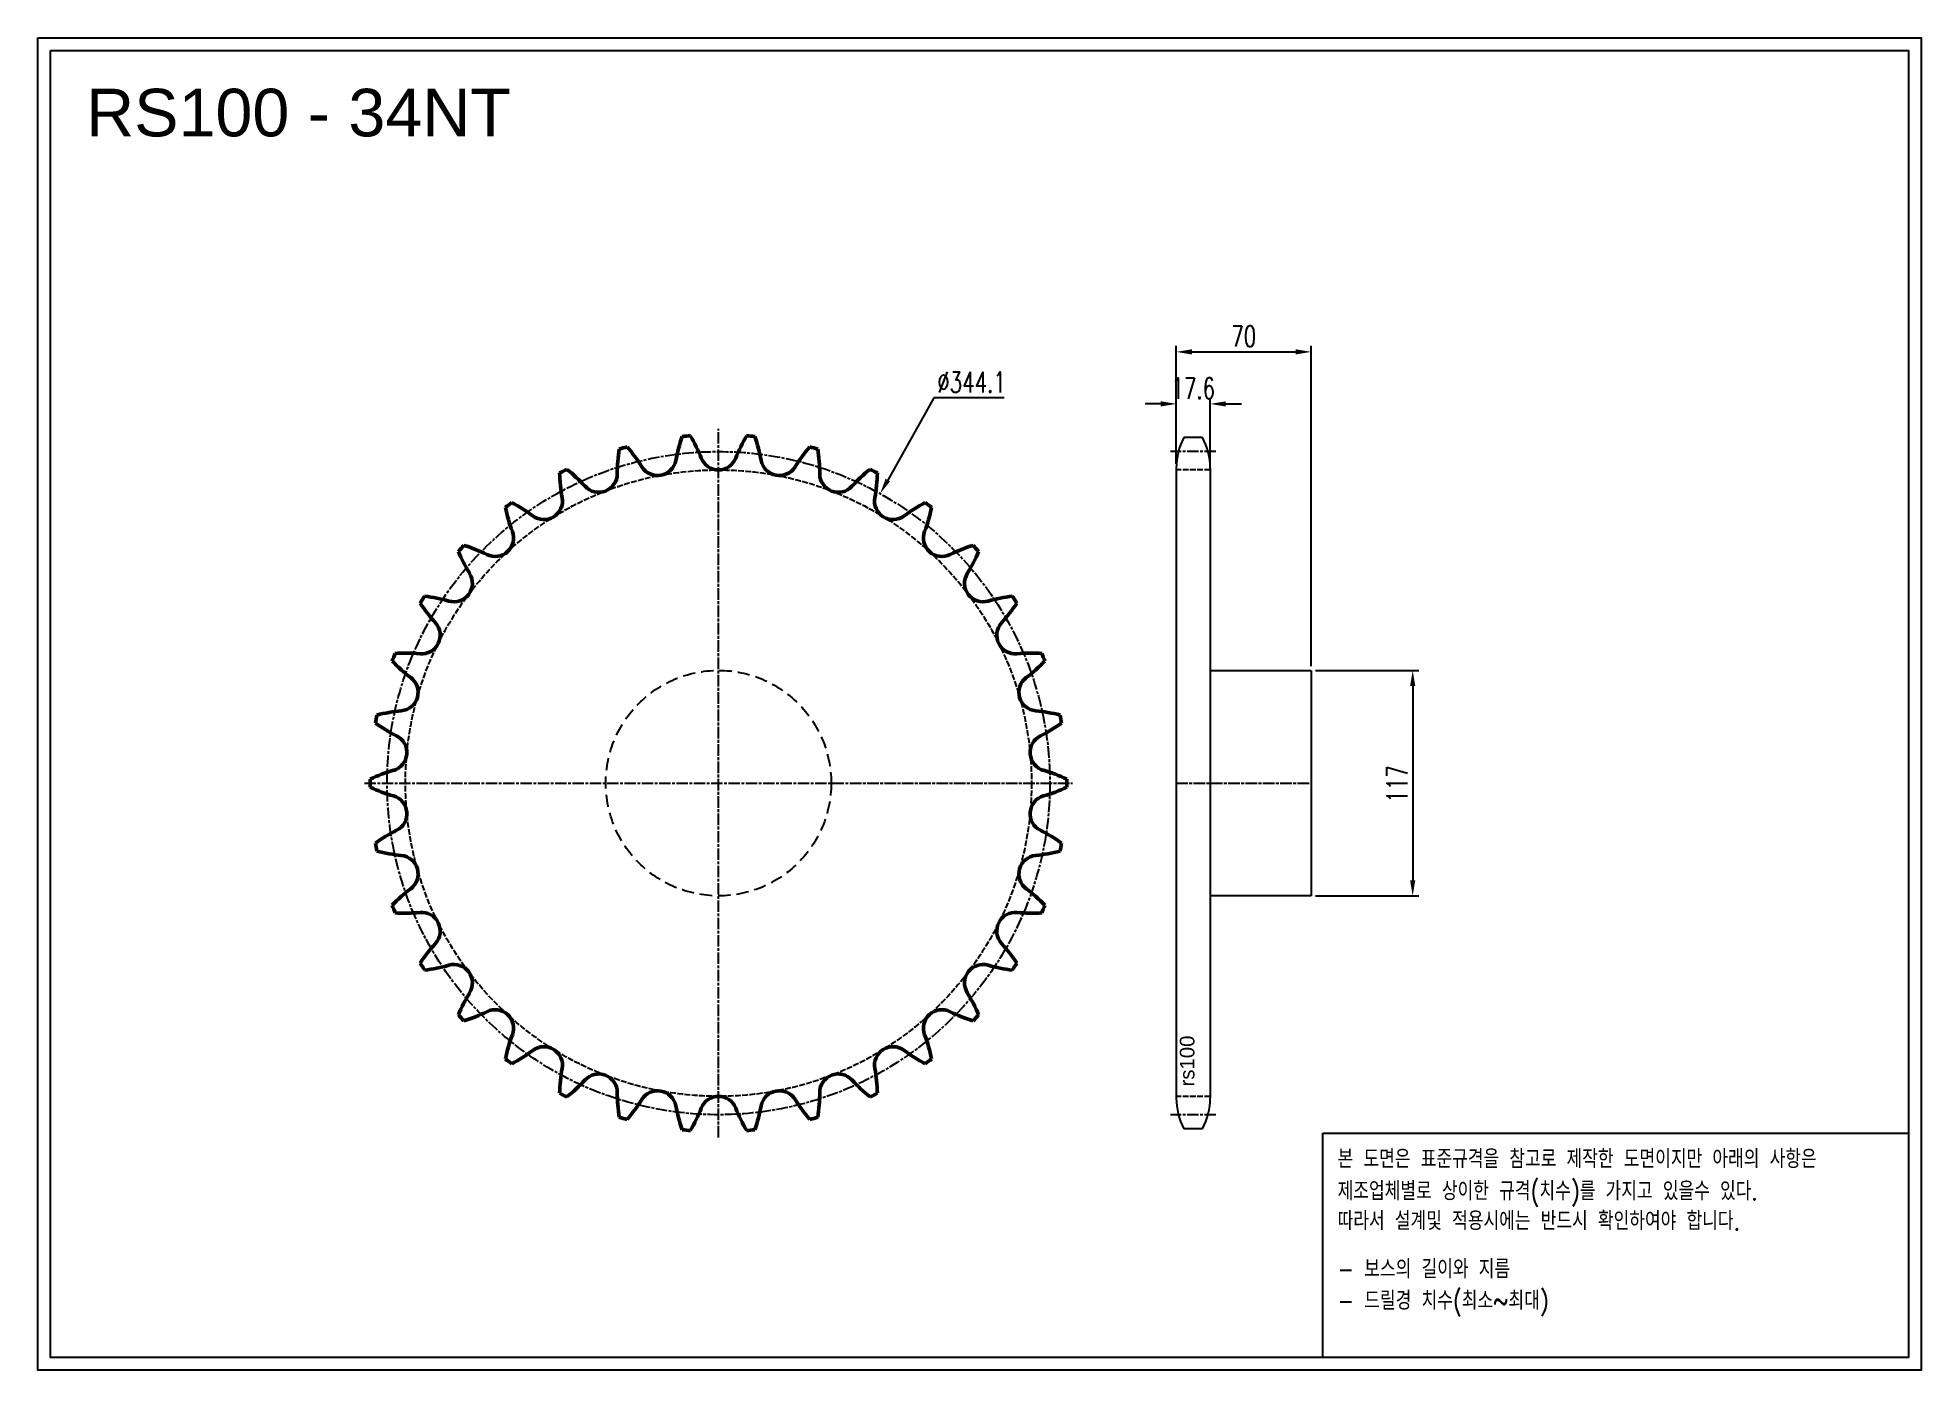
# Model space of a CAD drawing. Header units: millimetres. Extents: x -17088 to -16110, y 17237 to 17928.
import ezdxf

# ---------------------------------------------------------------- set-up
doc = ezdxf.new("R2010")
doc.units = ezdxf.units.MM
for name, pattern in [('AM_ISO02W050', [7.5, 6, -1.5]), ('AM_ISO02W050x2', [3.75, 3, -0.75]), ('AM_ISO08W050', [18, 12, -1.5, 3, -1.5]), ('AM_ISO08W050x2', [9, 6, -0.75, 1.5, -0.75]), ('HIDDEN', [9.525, 6.35, -3.175])]:
    doc.linetypes.add(name, pattern=pattern)
for name, color, linetype, lineweight in [('AM_0N', 7, 'Continuous', 50), ('AM_3N', 6, 'AM_ISO02W050', 25), ('AM_7', 4, 'AM_ISO08W050', 25), ('AM_7N', 4, 'AM_ISO08W050', 25)]:
    doc.layers.add(name, color=color, linetype=linetype, lineweight=lineweight)
doc.layers.add('HL', color=2, linetype='HIDDEN')
doc.layers.add('S-DIM', color=7, linetype='Continuous')
doc.styles.add('HAN', font='ROMANS.shx', dxfattribs={"width": 0.7, "bigfont": 'whgtxt.shx'})
doc.styles.add('HSG', font='SIMPLEX.shx', dxfattribs={"width": 0.7, "bigfont": 'HSG.shx'})
doc.styles.get("Standard").update_dxf_attribs({"font": 'arial.ttf'})
doc.dimstyles.new('APP23', dxfattribs={"dimscale": 4.5, "dimtxt": 2.4, "dimasz": 1.8, "dimexe": 0.7, "dimexo": 0.5, "dimgap": 0.6, "dimtad": 1, "dimtoh": 1, "dimdec": 1, "dimrnd": 0.01, "dimzin": 9, "dimdsep": 46, "dimtxsty": 'HSG', "dimcen": 0, "dimclrd": 1, "dimclre": 1, "dimclrt": 256, "dimazin": 2, "dimtp": 1, "dimtm": 1, "dimtfac": 0.5, "dimtdec": 1, "dimtix": 1, "dimtofl": 0, "dimtmove": 0, "dimatfit": 3, "dimfxl": 0, "dimtvp": 1, "dimtolj": 2, "dimlwd": -1, "dimlwe": -1, "dimarcsym": 0})

# ---------------------------------------------------------------- blocks, each defined once
blk = doc.blocks.new('*D1')
at = {"layer": 'Defpoints', "color": 0, "transparency": 16777216}
for p in [(-16426.99, 17600.07), (-16426.99, 17483.07), (-16374.26, 17483.07)]:
    blk.add_point(p, dxfattribs=at)
at = {"layer": 'S-DIM', "color": 1, "transparency": 16777216}
for p, q in [((-16424.74, 17600.07), (-16371.11, 17600.07)), ((-16374.26, 17591.97), (-16374.26, 17491.17)), ((-16424.74, 17483.07), (-16371.11, 17483.07))]:
    blk.add_line(p, q, dxfattribs=at)
for points in [[(-16375.61, 17591.97), (-16372.91, 17591.97), (-16374.26, 17600.07)], [(-16375.61, 17491.17), (-16372.91, 17491.17), (-16374.26, 17483.07)]]:
    blk.add_solid(points, dxfattribs=at)
at = {"layer": 'S-DIM', "transparency": 16777216, "insert": (-16382.36, 17541.16), "char_height": 10.8, "attachment_point": 5, "rotation": 90, "style": 'HSG'}
blk.add_mtext('\\A2;117', dxfattribs=at)
blk = doc.blocks.new('*D2')
at = {"layer": 'Defpoints', "color": 0, "transparency": 16777216}
for p in [(-16479.39, 17738.35), (-16496.99, 17704.96), (-16479.39, 17704.1)]:
    blk.add_point(p, dxfattribs=at)
at = {"layer": 'S-DIM', "color": 1, "transparency": 16777216}
for p, q in [((-16496.99, 17707.21), (-16496.99, 17741.5)), ((-16479.39, 17706.35), (-16479.39, 17741.5)), ((-16505.09, 17738.35), (-16513.19, 17738.35)), ((-16471.29, 17738.35), (-16463.19, 17738.35))]:
    blk.add_line(p, q, dxfattribs=at)
for points in [[(-16505.09, 17739.7), (-16505.09, 17737), (-16496.99, 17738.35)], [(-16471.29, 17739.7), (-16471.29, 17737), (-16479.39, 17738.35)]]:
    blk.add_solid(points, dxfattribs=at)
at = {"layer": 'S-DIM', "transparency": 16777216, "insert": (-16488.19, 17746.45), "char_height": 10.8, "attachment_point": 5, "style": 'HSG'}
blk.add_mtext('\\A2;17.6', dxfattribs=at)
blk = doc.blocks.new('*D3')
at = {"layer": 'Defpoints', "color": 0, "transparency": 16777216}
for p in [(-16426.99, 17765.35), (-16496.99, 17704.96), (-16426.99, 17600.07)]:
    blk.add_point(p, dxfattribs=at)
at = {"layer": 'S-DIM', "color": 1, "transparency": 16777216}
for p, q in [((-16496.99, 17707.21), (-16496.99, 17768.5)), ((-16488.89, 17765.35), (-16435.09, 17765.35)), ((-16426.99, 17602.32), (-16426.99, 17768.5))]:
    blk.add_line(p, q, dxfattribs=at)
for points in [[(-16488.89, 17766.7), (-16488.89, 17764), (-16496.99, 17765.35)], [(-16435.09, 17766.7), (-16435.09, 17764), (-16426.99, 17765.35)]]:
    blk.add_solid(points, dxfattribs=at)
at = {"layer": 'S-DIM', "transparency": 16777216, "insert": (-16461.99, 17773.45), "char_height": 10.8, "attachment_point": 5, "style": 'HSG'}
blk.add_mtext('\\A2;70', dxfattribs=at)
blk = doc.blocks.new('*D4')
at = {"layer": 'Defpoints', "color": 0, "transparency": 16777216}
for p in [(-16650.74, 17691.76), (-16818.62, 17391.38)]:
    blk.add_point(p, dxfattribs=at)
at = {"layer": 'S-DIM', "color": 1, "transparency": 16777216}
for p, q in [((-16622.94, 17741.51), (-16646.79, 17698.83)), ((-16586.4, 17741.51), (-16622.94, 17741.51))]:
    blk.add_line(p, q, dxfattribs=at)
blk.add_solid([(-16647.97, 17699.49), (-16645.61, 17698.17), (-16650.74, 17691.76)], dxfattribs=at)
at = {"layer": 'S-DIM', "transparency": 16777216, "insert": (-16603.32, 17749.61), "char_height": 10.8, "attachment_point": 5, "style": 'HSG'}
blk.add_mtext('\\A2;∅344.1', dxfattribs=at)
blk = doc.blocks.new('notice1')
at = {"color": 4}
blk.add_lwpolyline([(-22142.12, 1735.9), (-22053.8, 1735.9), (-22053.8, 1702.07), (-22142.12, 1702.07)], close=True, dxfattribs=at)
at = {"color": 4, "style": 'HAN', "width": 0.8}
for s, p in [('본 도면은 표준규격을 참고로 제작한 도면이지만 아래의 사항은', (-22139.9, 1730.62)), ('제조업체별로 상이한 규격(치수)를 가지고 있을수 있다.', (-22139.9, 1725.78)), ('따라서 설계및 적용시에는 반드시 확인하여야 합니다.', (-22139.9, 1721.28)), ('- 보스의 길이와 지름', (-22139.9, 1714.03)), ('- 드릴경 치수(최소~최대)', (-22139.9, 1709.27))]:
    blk.add_text(s, height=2.7949, dxfattribs=at).set_placement(p)

msp = doc.modelspace()

# ---------------------------------------------------------------- linework, layer by layer
for p, q in [((-16483.37, 17720.86), (-16493.02, 17720.86)), ((-16496.99, 17704.96), (-16496.99, 17378.17)), ((-16479.39, 17704.96), (-16479.39, 17378.17)), ((-16479.39, 17600.07), (-16426.99, 17600.07)), ((-16426.99, 17600.07), (-16426.99, 17483.07)), ((-16426.99, 17483.07), (-16479.39, 17483.07)), ((-16483.37, 17362.27), (-16493.02, 17362.27))]:
    msp.add_line(p, q)
for points in [[(-17088.15, 17928.37), (-16110.19, 17928.37), (-16110.19, 17236.89), (-17088.15, 17236.89)], [(-17081.57, 17921.79), (-16116.77, 17921.79), (-16116.77, 17243.47), (-17081.57, 17243.47)]]:
    msp.add_lwpolyline(points, close=True)
for centre, start, end in [((-16463.19, 17704.96), 151.93881, 180), ((-16513.19, 17704.96), 0, 28.06119), ((-16463.19, 17378.17), 180, 208.06119), ((-16513.19, 17378.17), 331.93881, 0)]:
    msp.add_arc(centre, 33.8, start, end)
at = {"layer": 'AM_0N'}
for centre, radius, start, end in [((-16676, 17693.67), 82.3, 160.27962, 169.26471), ((-16734.68, 17541.57), 180.84, 94.62309, 95.96515), ((-16820.3, 17680.29), 82.3, 21.32353, 30.30861), ((-16649.06, 17680.29), 82.3, 149.69139, 158.67647), ((-16734.68, 17541.57), 180.84, 84.03485, 85.37691), ((-16793.36, 17693.67), 82.3, 10.73529, 19.72038), ((-16704.95, 17701.86), 82.3, 170.86786, 179.85294), ((-16734.68, 17541.57), 180.84, 105.21132, 106.55339), ((-16844.34, 17662.2), 82.3, 31.91176, 40.89685), ((-16625.02, 17662.2), 82.3, 139.10315, 148.08824), ((-16734.68, 17541.57), 180.84, 73.44661, 74.78868), ((-16764.41, 17701.86), 82.3, 0.14706, 9.13214), ((-16734.68, 17541.57), 180.84, 115.79956, 117.14162), ((-16734.91, 17704.59), 82.3, 181.45609, 190.44118), ((-16864.63, 17640), 82.3, 42.5, 51.48508), ((-16796.87, 17702.09), 9.62, 222.5, 359.85294), ((-16766.31, 17710.79), 9.62, 211.91176, 349.26471), ((-16734.68, 17713.72), 9.62, 201.32353, 338.67647), ((-16703.05, 17710.79), 9.62, 190.73529, 328.08824), ((-16672.49, 17702.09), 9.62, 180.14706, 317.5), ((-16604.73, 17640), 82.3, 128.51492, 137.5), ((-16734.68, 17541.57), 180.84, 62.85838, 64.20044), ((-16734.45, 17704.59), 82.3, 349.55882, 358.54391), ((-16734.68, 17541.57), 180.84, 126.38779, 127.72986), ((-16764.86, 17701.77), 82.3, 192.04433, 201.02941), ((-16880.51, 17614.44), 82.3, 53.08824, 62.07332), ((-16825.3, 17687.93), 9.62, 233.08824, 10.44118), ((-16644.06, 17687.93), 9.62, 169.55882, 306.91176), ((-16588.85, 17614.44), 82.3, 117.92668, 126.91176), ((-16704.5, 17701.77), 82.3, 338.97059, 347.95567), ((-16734.68, 17541.57), 180.84, 52.27014, 53.61221), ((-16850.66, 17668.79), 9.62, 243.67647, 21.02941), ((-16618.7, 17668.79), 9.62, 158.97059, 296.32353), ((-16734.68, 17541.57), 180.84, 136.97603, 138.31809), ((-16891.41, 17586.4), 82.3, 63.67647, 72.66155), ((-16577.95, 17586.4), 82.3, 107.33845, 116.32353), ((-16734.68, 17541.57), 180.84, 41.68191, 43.02397), ((-16793.78, 17693.5), 82.3, 202.63257, 211.61765), ((-16675.58, 17693.5), 82.3, 328.38235, 337.36743), ((-16872.06, 17645.31), 9.62, 254.26471, 31.61765), ((-16597.3, 17645.31), 9.62, 148.38235, 285.73529), ((-16734.68, 17541.57), 180.84, 147.56426, 148.90633), ((-16820.69, 17680.05), 82.3, 213.2208, 222.20588), ((-16896.98, 17556.84), 82.3, 74.26471, 83.24979), ((-16572.38, 17556.84), 82.3, 96.75021, 105.73529), ((-16648.67, 17680.05), 82.3, 317.79412, 326.7792), ((-16734.68, 17541.57), 180.84, 31.09367, 32.43574), ((-16888.78, 17618.3), 9.62, 264.85294, 42.20588), ((-16580.58, 17618.3), 9.62, 137.79412, 275.14706), ((-16734.68, 17541.57), 180.84, 158.1525, 159.49456), ((-16844.68, 17661.89), 82.3, 223.80904, 232.79412), ((-16897.03, 17526.76), 82.3, 84.85294, 93.83802), ((-16572.33, 17526.76), 82.3, 86.16198, 95.14706), ((-16624.68, 17661.89), 82.3, 307.20588, 316.19096), ((-16734.68, 17541.57), 180.84, 20.50544, 21.8475), ((-16900.26, 17588.68), 9.62, 275.44118, 52.79412), ((-16569.1, 17588.68), 9.62, 127.20588, 264.55882), ((-16734.68, 17541.57), 180.84, 168.74073, 170.0828), ((-16891.54, 17497.18), 82.3, 95.44118, 104.42626), ((-16577.82, 17497.18), 82.3, 75.57374, 84.55882), ((-16734.68, 17541.57), 180.84, 9.9172, 11.25927), ((-16864.91, 17639.63), 82.3, 234.39727, 243.38235), ((-16906.09, 17557.45), 9.62, 286.02941, 63.38235), ((-16563.27, 17557.45), 9.62, 116.61765, 253.97059), ((-16604.45, 17639.63), 82.3, 296.61765, 305.60273), ((-16880.71, 17469.11), 82.3, 106.02941, 115.01449), ((-16588.65, 17469.11), 82.3, 64.98551, 73.97059), ((-16734.68, 17541.57), 180.84, 179.32897, 180.67103), ((-16880.71, 17614.03), 82.3, 244.98551, 253.97059), ((-16906.09, 17525.69), 9.62, 296.61765, 73.97059), ((-16563.27, 17525.69), 9.62, 106.02941, 243.38235), ((-16588.65, 17614.03), 82.3, 286.02941, 295.01449), ((-16734.68, 17541.57), 180.84, 359.32897, 0.67103), ((-16864.91, 17443.51), 82.3, 116.61765, 125.60273), ((-16604.45, 17443.51), 82.3, 54.39727, 63.38235), ((-16734.68, 17541.57), 180.84, 189.9172, 191.25927), ((-16891.54, 17585.96), 82.3, 255.57374, 264.55882), ((-16577.82, 17585.96), 82.3, 275.44118, 284.42626), ((-16734.68, 17541.57), 180.84, 348.74073, 350.0828), ((-16900.26, 17494.46), 9.62, 307.20588, 84.55882), ((-16569.1, 17494.46), 9.62, 95.44118, 232.79412), ((-16844.68, 17421.25), 82.3, 127.20588, 136.19096), ((-16624.68, 17421.25), 82.3, 43.80904, 52.79412), ((-16734.68, 17541.57), 180.84, 200.50544, 201.8475), ((-16734.68, 17541.57), 180.84, 338.1525, 339.49456), ((-16897.03, 17556.38), 82.3, 266.16198, 275.14706), ((-16888.78, 17464.84), 9.62, 317.79412, 95.14706), ((-16580.58, 17464.84), 9.62, 84.85294, 222.20588), ((-16572.33, 17556.38), 82.3, 264.85294, 273.83802), ((-16820.69, 17403.09), 82.3, 137.79412, 146.7792), ((-16648.67, 17403.09), 82.3, 33.2208, 42.20588), ((-16734.68, 17541.57), 180.84, 211.09367, 212.43574), ((-16896.98, 17526.3), 82.3, 276.75021, 285.73529), ((-16872.06, 17437.83), 9.62, 328.38235, 105.73529), ((-16597.3, 17437.83), 9.62, 74.26471, 211.61765), ((-16572.38, 17526.3), 82.3, 254.26471, 263.24979), ((-16734.68, 17541.57), 180.84, 327.56426, 328.90633), ((-16793.78, 17389.64), 82.3, 148.38235, 157.36743), ((-16675.58, 17389.64), 82.3, 22.63257, 31.61765), ((-16734.68, 17541.57), 180.84, 221.68191, 223.02397), ((-16891.41, 17496.74), 82.3, 287.33845, 296.32353), ((-16850.66, 17414.35), 9.62, 338.97059, 116.32353), ((-16618.7, 17414.35), 9.62, 63.67647, 201.02941), ((-16577.95, 17496.74), 82.3, 243.67647, 252.66155), ((-16734.68, 17541.57), 180.84, 316.97603, 318.31809), ((-16764.86, 17381.37), 82.3, 158.97059, 167.95567), ((-16704.5, 17381.37), 82.3, 12.04433, 21.02941), ((-16734.68, 17541.57), 180.84, 232.27014, 233.61221), ((-16880.51, 17468.7), 82.3, 297.92668, 306.91176), ((-16825.3, 17395.21), 9.62, 349.55882, 126.91176), ((-16644.06, 17395.21), 9.62, 53.08824, 190.44118), ((-16588.85, 17468.7), 82.3, 233.08824, 242.07332), ((-16734.68, 17541.57), 180.84, 306.38779, 307.72986), ((-16734.91, 17378.55), 82.3, 169.55882, 178.54391), ((-16796.87, 17381.05), 9.62, 0.14706, 137.5), ((-16672.49, 17381.05), 9.62, 42.5, 179.85294), ((-16734.45, 17378.55), 82.3, 1.45609, 10.44118), ((-16734.68, 17541.57), 180.84, 242.85838, 244.20044), ((-16864.63, 17443.14), 82.3, 308.51492, 317.5), ((-16704.95, 17381.28), 82.3, 180.14706, 189.13214), ((-16766.31, 17372.35), 9.62, 10.73529, 148.08824), ((-16734.68, 17369.42), 9.62, 21.32353, 158.67647), ((-16703.05, 17372.35), 9.62, 31.91176, 169.26471), ((-16764.41, 17381.28), 82.3, 350.86786, 359.85294), ((-16604.73, 17443.14), 82.3, 222.5, 231.48508), ((-16734.68, 17541.57), 180.84, 295.79956, 297.14162), ((-16844.34, 17420.94), 82.3, 319.10315, 328.08824), ((-16676, 17389.47), 82.3, 190.73529, 199.72038), ((-16820.3, 17402.85), 82.3, 329.69139, 338.67647), ((-16649.06, 17402.85), 82.3, 201.32353, 210.30861), ((-16793.36, 17389.47), 82.3, 340.27962, 349.26471), ((-16625.02, 17420.94), 82.3, 211.91176, 220.89685), ((-16734.68, 17541.57), 180.84, 253.44661, 254.78868), ((-16734.68, 17541.57), 180.84, 264.03485, 265.37691), ((-16734.68, 17541.57), 180.84, 274.62309, 275.96515), ((-16734.68, 17541.57), 180.84, 285.21132, 286.55339)]:
    msp.add_arc(centre, radius, start, end, dxfattribs=at)
at = {"layer": 'AM_3N', "linetype": 'AM_ISO02W050x2'}
for p, q in [((-16479.39, 17704.1), (-16496.99, 17704.1)), ((-16479.39, 17379.04), (-16496.99, 17379.04))]:
    msp.add_line(p, q, dxfattribs=at)
msp.add_circle((-16734.68, 17541.57), 162.53, dxfattribs=at)
at = {"layer": 'AM_7', "linetype": 'AM_ISO08W050x2'}
for p, q in [((-16476.39, 17713.62), (-16499.99, 17713.62)), ((-16496.99, 17541.57), (-16426.99, 17541.57)), ((-16476.39, 17369.52), (-16499.99, 17369.52))]:
    msp.add_line(p, q, dxfattribs=at)
msp.add_circle((-16734.68, 17541.57), 172.05, dxfattribs=at)
at = {"layer": 'AM_7N', "linetype": 'AM_ISO08W050x2'}
for p, q in [((-16734.68, 17357.73), (-16734.68, 17725.41)), ((-16918.52, 17541.57), (-16550.84, 17541.57))]:
    msp.add_line(p, q, dxfattribs=at)
at = {"layer": 'HL'}
msp.add_circle((-16734.68, 17541.57), 58.5, dxfattribs=at)

# ---------------------------------------------------------------- block references
at = {"xscale": 3.443293421567999, "yscale": 3.443293421567999, "zscale": 3.443293421567999}
msp.add_blockref('notice1', (59820.92, 11382.75), dxfattribs=at)

# ---------------------------------------------------------------- texts
msp.add_text('RS100 - 34NT', height=24.696).set_placement((-17062.97, 17877.17))
at = {"insert": (-16495.16, 17384.17), "char_height": 7.56, "width": 32.5046, "attachment_point": 1, "rotation": 90}
msp.add_mtext('rs100', dxfattribs=at)

# ---------------------------------------------------------------- dimensions: what is measured, and where the dimension line sits
at = {"layer": 'S-DIM'}
dim = msp.add_linear_dim(base=(-16426.99, 17765.35), p1=(-16496.99, 17704.96), p2=(-16426.99, 17600.07), dimstyle='APP23', dxfattribs=at)
dim.commit()
dim.dimension.update_dxf_attribs({"geometry": '*D3', "text_midpoint": (-16461.99, 17773.45)})
dim = msp.add_diameter_dim_2p(p1=(-16818.62, 17391.38), p2=(-16650.74, 17691.76), dimstyle='APP23', dxfattribs=at)
dim.commit()
dim.dimension.update_dxf_attribs({"geometry": '*D4', "text_midpoint": (-16603.32, 17741.51), "dimtype": 131})
dim = msp.add_linear_dim(base=(-16479.39, 17738.35), p1=(-16496.99, 17704.96), p2=(-16479.39, 17704.1), dimstyle='APP23', dxfattribs=at)
dim.commit()
dim.dimension.update_dxf_attribs({"geometry": '*D2', "text_midpoint": (-16488.19, 17738.35), "dimtype": 128})
dim = msp.add_linear_dim(base=(-16374.26, 17483.07), p1=(-16426.99, 17600.07), p2=(-16426.99, 17483.07), angle=90, dimstyle='APP23', dxfattribs=at)
dim.commit()
dim.dimension.update_dxf_attribs({"geometry": '*D1', "text_midpoint": (-16374.26, 17541.16), "dimtype": 128})

doc.saveas('drawing.dxf')
